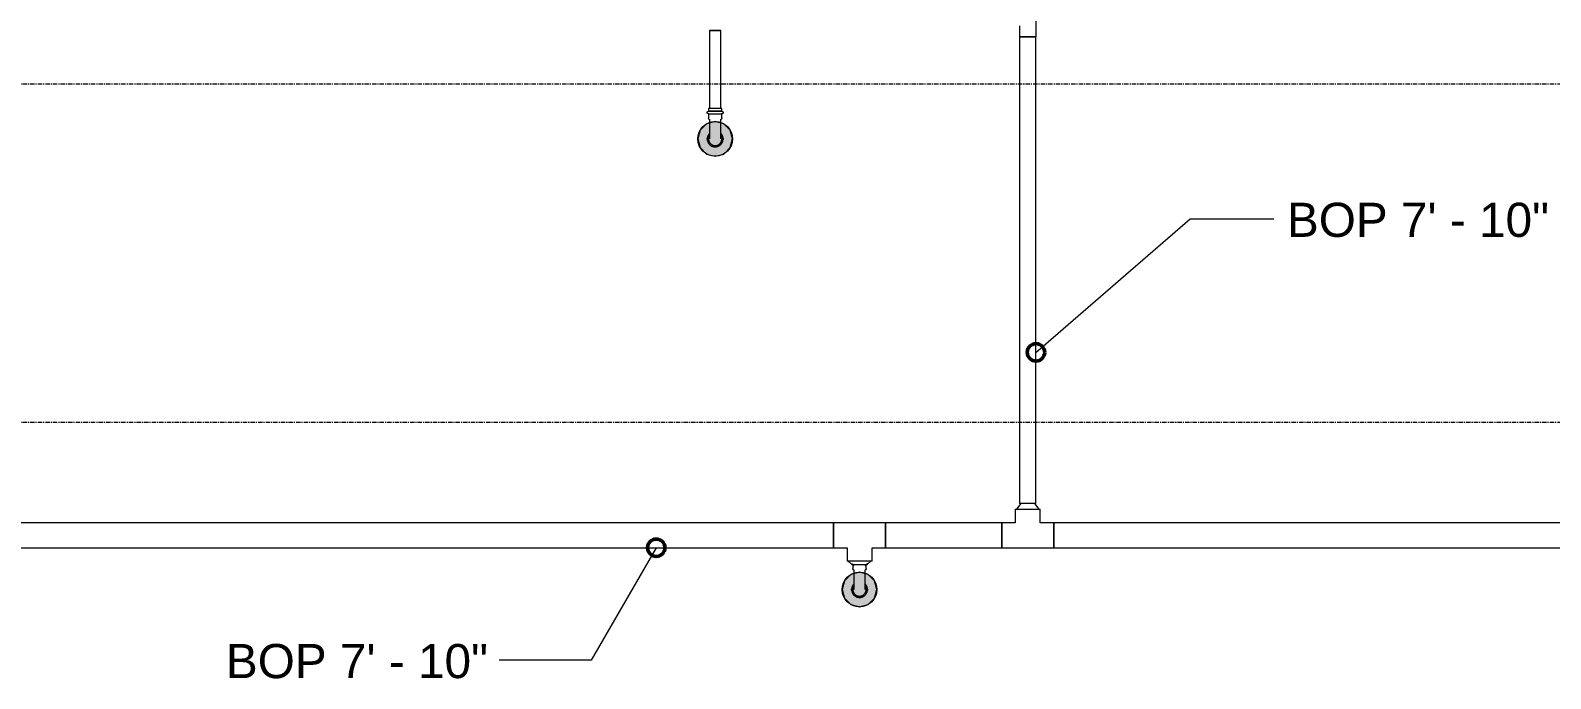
# Model space of a CAD drawing. Header units: inches. Extents: x -3679 to 241, y -496 to 1784.
# Drawn here: x -1187.5 to -1012.4, y 309.5 to 384.1 of the extents above; entities that cross this region are included whole.
import ezdxf

# ---------------------------------------------------------------- set-up
doc = ezdxf.new("R2010")
doc.units = ezdxf.units.IN
doc.header["$MEASUREMENT"] = 0
doc.linetypes.add('Grid Line', pattern=[0.875, 0.5, -0.125, 0.125, -0.125])
for name, color, linetype, lineweight in [('A-ANNO-NOTE', 250, 'Continuous', 9), ('G-ANNO-DIMS', 251, 'Continuous', 9), ('P-PIPE', 1, 'Continuous', 9), ('P-PIPE-CNTR', 1, 'Continuous', 9), ('S-GRID', 8, 'Continuous', 9)]:
    doc.layers.add(name, color=color, linetype=linetype, lineweight=lineweight)
doc.styles.add('Arial', font='arial.ttf', dxfattribs={"height": 3.934132})

# ---------------------------------------------------------------- blocks, each defined once
blk = doc.blocks.new('Victaulic-VicPress316-Elbow 90-45deg Style P568_P571 - Standard-V7-SECOND LEVEL')
at = {"layer": 'P-PIPE'}
for p, q in [((-932.77, 322.6), (-932.77, 322.18)), ((-931.23, 322.92), (-931.22, 322.92)), ((-931.23, 322.18), (-931.23, 322.6)), ((-932.66, 322.03), (-932.66, 321.14)), ((-931.34, 321.14), (-931.34, 322.03))]:
    blk.add_line(p, q, dxfattribs=at)
at = {"layer": 'P-PIPE', "flags": 128}
for points in [[(-932.77, 322.63), (-932.77, 322.63), (-932.78, 322.63), (-932.78, 322.63), (-932.79, 322.64), (-932.8, 322.64), (-932.8, 322.64), (-932.81, 322.64), (-932.81, 322.64), (-932.82, 322.64), (-932.82, 322.64), (-932.83, 322.65), (-932.83, 322.65), (-932.84, 322.65), (-932.84, 322.66), (-932.85, 322.66), (-932.85, 322.66), (-932.86, 322.67), (-932.86, 322.67), (-932.87, 322.67), (-932.87, 322.68), (-932.87, 322.68), (-932.88, 322.69), (-932.88, 322.69), (-932.89, 322.7), (-932.89, 322.7), (-932.89, 322.71), (-932.89, 322.71), (-932.9, 322.72), (-932.9, 322.72), (-932.9, 322.73)], [(-932.78, 322.92), (-932.78, 322.92), (-932.77, 322.92)], [(-932.76, 322.92), (-932.76, 322.92), (-932.77, 322.92), (-932.77, 322.92), (-932.77, 322.92)], [(-932.77, 322.92), (-932.77, 322.92), (-932.76, 322.92), (-932.76, 322.92)], [(-932.75, 322.63), (-932.76, 322.63), (-932.76, 322.63), (-932.76, 322.63), (-932.77, 322.63), (-932.77, 322.63), (-932.77, 322.63)], [(-932.77, 322.63), (-932.77, 322.63), (-932.76, 322.63), (-932.76, 322.63), (-932.76, 322.63), (-932.75, 322.63), (-932.74, 322.63), (-932.74, 322.63), (-932.73, 322.63), (-932.72, 322.63), (-932.71, 322.63), (-932.69, 322.63), (-932.68, 322.63), (-932.67, 322.63), (-932.65, 322.63), (-932.63, 322.63), (-932.61, 322.63), (-932.6, 322.63), (-932.58, 322.63), (-932.56, 322.63), (-932.53, 322.63), (-932.51, 322.63), (-932.49, 322.63), (-932.46, 322.63), (-932.44, 322.63), (-932.41, 322.63), (-932.39, 322.63), (-932.36, 322.63), (-932.33, 322.63), (-932.31, 322.63), (-932.28, 322.63), (-932.25, 322.63), (-932.22, 322.63), (-932.19, 322.63), (-932.16, 322.63), (-932.13, 322.63), (-932.1, 322.63), (-932.07, 322.63), (-932.04, 322.63), (-932.02, 322.63)], [(-932.66, 321.96), (-932.67, 321.97), (-932.67, 321.98), (-932.68, 321.98), (-932.69, 321.99), (-932.7, 322), (-932.7, 322.01), (-932.71, 322.02), (-932.72, 322.03), (-932.72, 322.04), (-932.73, 322.04), (-932.73, 322.05), (-932.74, 322.06), (-932.74, 322.07), (-932.75, 322.08), (-932.75, 322.09), (-932.76, 322.1), (-932.76, 322.12), (-932.76, 322.13), (-932.76, 322.14), (-932.76, 322.15), (-932.77, 322.16), (-932.77, 322.17), (-932.77, 322.18), (-932.77, 322.18)], [(-931.97, 322.63), (-931.94, 322.63), (-931.91, 322.63), (-931.88, 322.63), (-931.85, 322.63), (-931.82, 322.63), (-931.79, 322.63), (-931.76, 322.63), (-931.73, 322.63), (-931.7, 322.63), (-931.67, 322.63), (-931.65, 322.63), (-931.62, 322.63), (-931.59, 322.63), (-931.57, 322.63), (-931.54, 322.63), (-931.52, 322.63), (-931.49, 322.63), (-931.47, 322.63), (-931.45, 322.63), (-931.43, 322.63), (-931.41, 322.63), (-931.39, 322.63), (-931.37, 322.63), (-931.36, 322.63), (-931.34, 322.63), (-931.32, 322.63), (-931.31, 322.63), (-931.3, 322.63), (-931.29, 322.63), (-931.28, 322.63), (-931.27, 322.63), (-931.26, 322.63), (-931.25, 322.63), (-931.24, 322.63), (-931.24, 322.63), (-931.24, 322.63), (-931.23, 322.63), (-931.23, 322.63), (-931.23, 322.63)], [(-931.23, 322.18), (-931.23, 322.17), (-931.23, 322.16), (-931.24, 322.15), (-931.24, 322.14), (-931.24, 322.13), (-931.24, 322.12), (-931.24, 322.11), (-931.25, 322.1), (-931.25, 322.09), (-931.26, 322.08), (-931.26, 322.07), (-931.26, 322.06), (-931.27, 322.05), (-931.28, 322.04), (-931.28, 322.03), (-931.29, 322.02), (-931.29, 322.01), (-931.3, 322), (-931.31, 321.99), (-931.32, 321.99), (-931.32, 321.98), (-931.33, 321.97), (-931.34, 321.97), (-931.34, 321.96)], [(-931.23, 322.63), (-931.23, 322.63), (-931.24, 322.63), (-931.24, 322.63), (-931.24, 322.63), (-931.25, 322.63)], [(-931.24, 322.92), (-931.24, 322.92), (-931.23, 322.92), (-931.23, 322.92), (-931.23, 322.92)], [(-931.23, 322.92), (-931.23, 322.92), (-931.24, 322.92), (-931.24, 322.92), (-931.24, 322.92)], [(-931.1, 322.72), (-931.1, 322.72), (-931.1, 322.71), (-931.11, 322.71), (-931.11, 322.7), (-931.11, 322.7), (-931.12, 322.69), (-931.12, 322.69), (-931.12, 322.68), (-931.13, 322.68), (-931.13, 322.68), (-931.14, 322.67), (-931.14, 322.67), (-931.14, 322.66), (-931.15, 322.66), (-931.15, 322.66), (-931.16, 322.65), (-931.16, 322.65), (-931.17, 322.65), (-931.17, 322.65), (-931.18, 322.64), (-931.18, 322.64), (-931.19, 322.64), (-931.2, 322.64), (-931.2, 322.64), (-931.21, 322.64), (-931.21, 322.63), (-931.22, 322.63), (-931.22, 322.63), (-931.23, 322.63), (-931.23, 322.63)], [(-932.66, 320.37), (-932.68, 320.35), (-932.7, 320.32), (-932.73, 320.3), (-932.75, 320.27), (-932.77, 320.24), (-932.79, 320.2), (-932.8, 320.17), (-932.82, 320.14), (-932.84, 320.11), (-932.85, 320.07), (-932.86, 320.04), (-932.87, 320), (-932.88, 319.97), (-932.89, 319.93), (-932.9, 319.9), (-932.9, 319.86), (-932.91, 319.83), (-932.91, 319.79), (-932.91, 319.75), (-932.91, 319.72), (-932.91, 319.68), (-932.91, 319.64), (-932.9, 319.61), (-932.9, 319.57), (-932.89, 319.54), (-932.88, 319.5), (-932.87, 319.47), (-932.86, 319.43), (-932.84, 319.4), (-932.83, 319.36), (-932.81, 319.33), (-932.8, 319.3), (-932.78, 319.27), (-932.76, 319.24), (-932.74, 319.21), (-932.72, 319.18), (-932.69, 319.15), (-932.67, 319.12), (-932.64, 319.1), (-932.62, 319.07), (-932.59, 319.05), (-932.56, 319.02), (-932.53, 319), (-932.5, 318.98), (-932.47, 318.96), (-932.44, 318.94), (-932.41, 318.93), (-932.37, 318.91), (-932.34, 318.9), (-932.31, 318.88), (-932.27, 318.87), (-932.24, 318.86), (-932.2, 318.85), (-932.16, 318.85), (-932.13, 318.84), (-932.09, 318.84), (-932.06, 318.83), (-932.02, 318.83), (-932, 318.83)], [(-932.66, 321.14), (-932.66, 321.08), (-932.66, 321.02), (-932.66, 320.97), (-932.66, 320.91), (-932.66, 320.86), (-932.66, 320.8), (-932.66, 320.75), (-932.66, 320.7), (-932.66, 320.65), (-932.66, 320.59), (-932.66, 320.54), (-932.66, 320.49), (-932.66, 320.44), (-932.66, 320.4), (-932.66, 320.35), (-932.66, 320.3), (-932.66, 320.26), (-932.66, 320.22), (-932.66, 320.18), (-932.66, 320.14), (-932.66, 320.1), (-932.66, 320.06), (-932.66, 320.03), (-932.66, 319.99), (-932.66, 319.96), (-932.66, 319.93), (-932.66, 319.91), (-932.66, 319.88), (-932.66, 319.86), (-932.66, 319.84), (-932.66, 319.82), (-932.66, 319.8), (-932.66, 319.79), (-932.66, 319.77), (-932.66, 319.76), (-932.66, 319.75), (-932.66, 319.75), (-932.66, 319.74), (-932.66, 319.74), (-932.66, 319.74)], [(-931.34, 319.74), (-931.34, 319.74), (-931.34, 319.75), (-931.34, 319.75), (-931.34, 319.76), (-931.34, 319.77), (-931.34, 319.78), (-931.34, 319.8), (-931.34, 319.81), (-931.34, 319.83), (-931.34, 319.85), (-931.34, 319.88), (-931.34, 319.9), (-931.34, 319.93), (-931.34, 319.96), (-931.34, 319.99), (-931.34, 320.02), (-931.34, 320.05), (-931.34, 320.09), (-931.34, 320.13), (-931.34, 320.17), (-931.34, 320.21), (-931.34, 320.25), (-931.34, 320.29), (-931.34, 320.34), (-931.34, 320.38), (-931.34, 320.43), (-931.34, 320.48), (-931.34, 320.53), (-931.34, 320.58), (-931.34, 320.63), (-931.34, 320.68), (-931.34, 320.74), (-931.34, 320.79), (-931.34, 320.84), (-931.34, 320.9), (-931.34, 320.95), (-931.34, 321.01), (-931.34, 321.07), (-931.34, 321.12), (-931.34, 321.14)], [(-932.66, 320.13), (-932.68, 320.1), (-932.69, 320.08), (-932.7, 320.05), (-932.71, 320.02), (-932.72, 319.99), (-932.73, 319.96), (-932.74, 319.93), (-932.75, 319.9), (-932.76, 319.87), (-932.76, 319.84), (-932.76, 319.81), (-932.77, 319.78), (-932.77, 319.75), (-932.77, 319.72), (-932.76, 319.69), (-932.76, 319.66), (-932.76, 319.63), (-932.75, 319.6), (-932.75, 319.57), (-932.74, 319.54), (-932.73, 319.51), (-932.72, 319.48), (-932.71, 319.45), (-932.7, 319.42), (-932.68, 319.4), (-932.67, 319.37), (-932.65, 319.34), (-932.64, 319.32), (-932.62, 319.29), (-932.6, 319.27), (-932.58, 319.24), (-932.56, 319.22), (-932.54, 319.2), (-932.52, 319.18), (-932.49, 319.16), (-932.47, 319.14), (-932.45, 319.12), (-932.42, 319.1), (-932.4, 319.09), (-932.37, 319.07), (-932.34, 319.06), (-932.31, 319.04), (-932.29, 319.03), (-932.26, 319.02), (-932.23, 319.01), (-932.2, 319), (-932.17, 319), (-932.14, 318.99), (-932.11, 318.98), (-932.08, 318.98), (-932.05, 318.98), (-932.02, 318.98), (-932, 318.98)], [(-932, 318.83), (-931.96, 318.83), (-931.93, 318.83), (-931.89, 318.84), (-931.85, 318.84), (-931.82, 318.85), (-931.78, 318.86), (-931.75, 318.87), (-931.71, 318.88), (-931.68, 318.89), (-931.64, 318.9), (-931.61, 318.92), (-931.58, 318.93), (-931.55, 318.95), (-931.52, 318.97), (-931.49, 318.99), (-931.46, 319.01), (-931.43, 319.03), (-931.4, 319.06), (-931.37, 319.08), (-931.35, 319.11), (-931.32, 319.13), (-931.3, 319.16), (-931.27, 319.19), (-931.25, 319.22), (-931.23, 319.25), (-931.21, 319.28), (-931.2, 319.31), (-931.18, 319.35), (-931.16, 319.38), (-931.15, 319.41), (-931.14, 319.45), (-931.13, 319.48), (-931.12, 319.52), (-931.11, 319.55), (-931.1, 319.59), (-931.1, 319.62), (-931.09, 319.66), (-931.09, 319.7), (-931.09, 319.73), (-931.09, 319.77), (-931.09, 319.81), (-931.09, 319.84), (-931.1, 319.88), (-931.1, 319.91), (-931.11, 319.95), (-931.12, 319.99), (-931.13, 320.02), (-931.14, 320.05), (-931.16, 320.09), (-931.17, 320.12), (-931.19, 320.16), (-931.2, 320.19), (-931.22, 320.22), (-931.24, 320.25), (-931.26, 320.28), (-931.28, 320.31), (-931.31, 320.34), (-931.33, 320.36)], [(-932, 318.98), (-931.97, 318.98), (-931.94, 318.98), (-931.91, 318.98), (-931.88, 318.99), (-931.85, 318.99), (-931.82, 319), (-931.79, 319.01), (-931.76, 319.02), (-931.73, 319.03), (-931.7, 319.04), (-931.67, 319.05), (-931.65, 319.06), (-931.62, 319.08), (-931.59, 319.09), (-931.57, 319.11), (-931.54, 319.13), (-931.52, 319.15), (-931.49, 319.17), (-931.47, 319.19), (-931.45, 319.21), (-931.43, 319.23), (-931.41, 319.25), (-931.39, 319.28), (-931.37, 319.3), (-931.36, 319.33), (-931.34, 319.35), (-931.32, 319.38), (-931.31, 319.41), (-931.3, 319.44), (-931.29, 319.47), (-931.28, 319.49), (-931.27, 319.52), (-931.26, 319.55), (-931.25, 319.58), (-931.24, 319.61), (-931.24, 319.64), (-931.24, 319.67), (-931.23, 319.7), (-931.23, 319.73), (-931.23, 319.77), (-931.24, 319.8), (-931.24, 319.83), (-931.24, 319.86), (-931.25, 319.89), (-931.25, 319.92), (-931.26, 319.95), (-931.27, 319.98), (-931.28, 320.01), (-931.29, 320.03), (-931.3, 320.06), (-931.32, 320.09), (-931.33, 320.12), (-931.34, 320.14)]]:
    blk.add_lwpolyline(points, dxfattribs=at)
blk = doc.blocks.new('Victaulic-VicPress316-Elbow 90-45deg Style P568_P571 - Standard-V2-SECOND LEVEL')
at = {"layer": 'P-PIPE'}
for p, q in [((-3203.81, 730.05), (-3203.81, 729.6)), ((-3203.7, 731.1), (-3203.7, 730.2)), ((-3202.39, 730.21), (-3202.39, 731.1)), ((-3202.28, 729.6), (-3202.28, 730.05)), ((-3203.05, 729.6), (-3203.81, 729.6)), ((-3203.81, 729.31), (-3203.81, 728.97)), ((-3203.05, 729.31), (-3203.81, 729.31)), ((-3203.81, 728.97), (-3203.05, 728.97)), ((-3202.28, 729.6), (-3203.05, 729.6)), ((-3202.28, 729.31), (-3203.05, 729.31)), ((-3203.05, 728.97), (-3202.28, 728.97)), ((-3202.28, 728.97), (-3202.28, 729.31))]:
    blk.add_line(p, q, dxfattribs=at)
at = {"layer": 'P-PIPE', "flags": 128}
for points in [[(-3203.05, 733.4), (-3203.08, 733.4), (-3203.12, 733.4), (-3203.16, 733.4), (-3203.19, 733.39), (-3203.23, 733.38), (-3203.26, 733.38), (-3203.3, 733.37), (-3203.33, 733.36), (-3203.37, 733.34), (-3203.4, 733.33), (-3203.43, 733.32), (-3203.47, 733.3), (-3203.5, 733.28), (-3203.53, 733.26), (-3203.56, 733.24), (-3203.59, 733.22), (-3203.62, 733.2), (-3203.65, 733.18), (-3203.67, 733.15), (-3203.7, 733.13), (-3203.73, 733.1), (-3203.75, 733.07), (-3203.77, 733.04), (-3203.79, 733.01), (-3203.81, 732.98), (-3203.83, 732.95), (-3203.85, 732.92), (-3203.87, 732.89), (-3203.88, 732.85), (-3203.9, 732.82), (-3203.91, 732.79), (-3203.92, 732.75), (-3203.93, 732.72), (-3203.94, 732.68), (-3203.94, 732.65), (-3203.95, 732.61), (-3203.95, 732.57), (-3203.96, 732.54), (-3203.96, 732.5), (-3203.96, 732.46), (-3203.96, 732.43), (-3203.95, 732.39), (-3203.95, 732.35), (-3203.94, 732.32), (-3203.93, 732.28), (-3203.93, 732.25), (-3203.91, 732.21), (-3203.9, 732.18), (-3203.89, 732.14), (-3203.88, 732.11), (-3203.86, 732.08), (-3203.84, 732.05), (-3203.82, 732.01), (-3203.8, 731.98), (-3203.78, 731.95), (-3203.76, 731.92), (-3203.74, 731.9), (-3203.71, 731.87)], [(-3203.05, 733.26), (-3203.08, 733.26), (-3203.11, 733.25), (-3203.14, 733.25), (-3203.17, 733.25), (-3203.2, 733.24), (-3203.23, 733.23), (-3203.26, 733.23), (-3203.29, 733.22), (-3203.32, 733.21), (-3203.34, 733.2), (-3203.37, 733.18), (-3203.4, 733.17), (-3203.43, 733.16), (-3203.45, 733.14), (-3203.48, 733.12), (-3203.5, 733.1), (-3203.53, 733.09), (-3203.55, 733.07), (-3203.57, 733.05), (-3203.6, 733.02), (-3203.62, 733), (-3203.64, 732.98), (-3203.66, 732.95), (-3203.67, 732.93), (-3203.69, 732.9), (-3203.71, 732.88), (-3203.72, 732.85), (-3203.74, 732.82), (-3203.75, 732.8), (-3203.76, 732.77), (-3203.77, 732.74), (-3203.78, 732.71), (-3203.79, 732.68), (-3203.8, 732.65), (-3203.8, 732.62), (-3203.81, 732.59), (-3203.81, 732.56), (-3203.81, 732.53), (-3203.81, 732.5), (-3203.81, 732.47), (-3203.81, 732.44), (-3203.81, 732.41), (-3203.8, 732.38), (-3203.8, 732.35), (-3203.79, 732.32), (-3203.78, 732.29), (-3203.78, 732.26), (-3203.77, 732.23), (-3203.76, 732.2), (-3203.74, 732.17), (-3203.73, 732.14), (-3203.72, 732.12), (-3203.7, 732.1)], [(-3203.7, 732.49), (-3203.7, 732.49), (-3203.7, 732.49), (-3203.7, 732.48), (-3203.7, 732.47), (-3203.7, 732.46), (-3203.7, 732.45), (-3203.7, 732.44), (-3203.7, 732.42), (-3203.7, 732.4), (-3203.7, 732.38), (-3203.7, 732.36), (-3203.7, 732.33), (-3203.7, 732.31), (-3203.7, 732.28), (-3203.7, 732.25), (-3203.7, 732.21), (-3203.7, 732.18), (-3203.7, 732.14), (-3203.7, 732.11), (-3203.7, 732.07), (-3203.7, 732.03), (-3203.7, 731.98), (-3203.7, 731.94), (-3203.7, 731.9), (-3203.7, 731.85), (-3203.7, 731.8), (-3203.7, 731.75), (-3203.7, 731.7), (-3203.7, 731.65), (-3203.7, 731.6), (-3203.7, 731.55), (-3203.7, 731.5), (-3203.7, 731.44), (-3203.7, 731.39), (-3203.7, 731.33), (-3203.7, 731.28), (-3203.7, 731.22), (-3203.7, 731.17), (-3203.7, 731.11), (-3203.7, 731.1)], [(-3202.39, 731.86), (-3202.37, 731.88), (-3202.34, 731.91), (-3202.32, 731.94), (-3202.3, 731.97), (-3202.28, 732), (-3202.26, 732.03), (-3202.24, 732.06), (-3202.23, 732.09), (-3202.21, 732.13), (-3202.2, 732.16), (-3202.18, 732.19), (-3202.17, 732.23), (-3202.16, 732.26), (-3202.15, 732.3), (-3202.15, 732.33), (-3202.14, 732.37), (-3202.14, 732.41), (-3202.14, 732.44), (-3202.13, 732.48), (-3202.13, 732.52), (-3202.14, 732.55), (-3202.14, 732.59), (-3202.14, 732.63), (-3202.15, 732.66), (-3202.16, 732.7), (-3202.17, 732.73), (-3202.18, 732.77), (-3202.19, 732.8), (-3202.2, 732.84), (-3202.22, 732.87), (-3202.23, 732.9), (-3202.25, 732.93), (-3202.27, 732.97), (-3202.29, 733), (-3202.31, 733.03), (-3202.33, 733.06), (-3202.35, 733.08), (-3202.38, 733.11), (-3202.4, 733.14), (-3202.43, 733.16), (-3202.46, 733.19), (-3202.49, 733.21), (-3202.51, 733.23), (-3202.55, 733.25), (-3202.58, 733.27), (-3202.61, 733.29), (-3202.64, 733.31), (-3202.67, 733.32), (-3202.71, 733.34), (-3202.74, 733.35), (-3202.78, 733.36), (-3202.81, 733.37), (-3202.85, 733.38), (-3202.88, 733.39), (-3202.92, 733.39), (-3202.95, 733.4), (-3202.99, 733.4), (-3203.03, 733.4), (-3203.05, 733.4)], [(-3202.39, 732.1), (-3202.37, 732.13), (-3202.36, 732.16), (-3202.34, 732.18), (-3202.33, 732.21), (-3202.32, 732.24), (-3202.31, 732.27), (-3202.3, 732.3), (-3202.3, 732.33), (-3202.29, 732.36), (-3202.29, 732.39), (-3202.28, 732.42), (-3202.28, 732.45), (-3202.28, 732.48), (-3202.28, 732.51), (-3202.28, 732.54), (-3202.28, 732.57), (-3202.29, 732.6), (-3202.29, 732.63), (-3202.3, 732.66), (-3202.31, 732.69), (-3202.32, 732.72), (-3202.33, 732.75), (-3202.34, 732.78), (-3202.35, 732.81), (-3202.36, 732.84), (-3202.38, 732.86), (-3202.39, 732.89), (-3202.41, 732.92), (-3202.43, 732.94), (-3202.44, 732.97), (-3202.46, 732.99), (-3202.48, 733.01), (-3202.51, 733.03), (-3202.53, 733.06), (-3202.55, 733.08), (-3202.58, 733.09), (-3202.6, 733.11), (-3202.62, 733.13), (-3202.65, 733.15), (-3202.68, 733.16), (-3202.7, 733.18), (-3202.73, 733.19), (-3202.76, 733.2), (-3202.79, 733.21), (-3202.82, 733.22), (-3202.85, 733.23), (-3202.88, 733.24), (-3202.91, 733.24), (-3202.94, 733.25), (-3202.97, 733.25), (-3203, 733.26), (-3203.03, 733.26), (-3203.05, 733.26)], [(-3202.39, 731.1), (-3202.39, 731.15), (-3202.39, 731.21), (-3202.39, 731.26), (-3202.39, 731.32), (-3202.39, 731.37), (-3202.39, 731.43), (-3202.39, 731.48), (-3202.39, 731.54), (-3202.39, 731.59), (-3202.39, 731.64), (-3202.39, 731.69), (-3202.39, 731.74), (-3202.39, 731.79), (-3202.39, 731.84), (-3202.39, 731.88), (-3202.39, 731.93), (-3202.39, 731.97), (-3202.39, 732.02), (-3202.39, 732.06), (-3202.39, 732.1), (-3202.39, 732.13), (-3202.39, 732.17), (-3202.39, 732.21), (-3202.39, 732.24), (-3202.39, 732.27), (-3202.39, 732.3), (-3202.39, 732.33), (-3202.39, 732.35), (-3202.39, 732.37), (-3202.39, 732.4), (-3202.39, 732.41), (-3202.39, 732.43), (-3202.39, 732.45), (-3202.39, 732.46), (-3202.39, 732.47), (-3202.39, 732.48), (-3202.39, 732.48), (-3202.39, 732.49), (-3202.39, 732.49), (-3202.39, 732.49)], [(-3203.81, 730.05), (-3203.81, 730.06), (-3203.81, 730.07), (-3203.81, 730.08), (-3203.81, 730.09), (-3203.81, 730.11), (-3203.8, 730.12), (-3203.8, 730.13), (-3203.8, 730.14), (-3203.8, 730.15), (-3203.79, 730.16), (-3203.79, 730.17), (-3203.78, 730.18), (-3203.78, 730.19), (-3203.77, 730.2), (-3203.76, 730.2), (-3203.76, 730.21), (-3203.75, 730.22), (-3203.74, 730.23), (-3203.74, 730.24), (-3203.73, 730.25), (-3203.72, 730.25), (-3203.71, 730.26), (-3203.71, 730.27), (-3203.7, 730.27)], [(-3202.39, 730.27), (-3202.38, 730.26), (-3202.37, 730.26), (-3202.36, 730.25), (-3202.36, 730.24), (-3202.35, 730.23), (-3202.34, 730.22), (-3202.33, 730.22), (-3202.33, 730.21), (-3202.32, 730.2), (-3202.32, 730.19), (-3202.31, 730.18), (-3202.31, 730.17), (-3202.3, 730.16), (-3202.3, 730.15), (-3202.29, 730.14), (-3202.29, 730.13), (-3202.29, 730.12), (-3202.29, 730.11), (-3202.28, 730.1), (-3202.28, 730.09), (-3202.28, 730.07), (-3202.28, 730.06), (-3202.28, 730.05), (-3202.28, 730.05)], [(-3203.81, 729.31), (-3203.82, 729.31), (-3203.82, 729.31), (-3203.83, 729.31), (-3203.84, 729.31), (-3203.84, 729.31), (-3203.85, 729.31), (-3203.85, 729.31), (-3203.86, 729.32), (-3203.86, 729.32), (-3203.87, 729.32), (-3203.87, 729.32), (-3203.88, 729.32), (-3203.88, 729.33), (-3203.89, 729.33), (-3203.89, 729.33), (-3203.9, 729.34), (-3203.9, 729.34), (-3203.91, 729.34), (-3203.91, 729.35), (-3203.92, 729.35), (-3203.92, 729.36), (-3203.92, 729.36), (-3203.93, 729.37), (-3203.93, 729.37), (-3203.93, 729.38), (-3203.94, 729.38), (-3203.94, 729.39), (-3203.94, 729.39), (-3203.95, 729.4), (-3203.95, 729.4), (-3203.95, 729.41), (-3203.95, 729.41), (-3203.95, 729.42), (-3203.95, 729.42), (-3203.96, 729.43), (-3203.96, 729.44), (-3203.96, 729.44), (-3203.96, 729.45), (-3203.96, 729.45), (-3203.96, 729.46), (-3203.96, 729.46), (-3203.96, 729.47), (-3203.96, 729.48), (-3203.96, 729.48), (-3203.95, 729.49), (-3203.95, 729.49), (-3203.95, 729.5), (-3203.95, 729.5), (-3203.95, 729.51), (-3203.94, 729.51), (-3203.94, 729.52), (-3203.94, 729.52), (-3203.94, 729.53), (-3203.93, 729.53), (-3203.93, 729.54), (-3203.93, 729.54), (-3203.92, 729.55), (-3203.92, 729.55), (-3203.92, 729.56), (-3203.91, 729.56), (-3203.91, 729.57), (-3203.9, 729.57), (-3203.9, 729.57), (-3203.89, 729.58), (-3203.89, 729.58), (-3203.88, 729.58), (-3203.88, 729.58), (-3203.87, 729.59), (-3203.87, 729.59), (-3203.86, 729.59), (-3203.86, 729.59), (-3203.85, 729.59), (-3203.84, 729.6), (-3203.84, 729.6), (-3203.83, 729.6), (-3203.83, 729.6), (-3203.82, 729.6), (-3203.82, 729.6), (-3203.81, 729.6)], [(-3203.05, 729.6), (-3203.08, 729.6), (-3203.11, 729.6), (-3203.14, 729.6), (-3203.17, 729.6), (-3203.2, 729.6), (-3203.23, 729.6), (-3203.26, 729.6), (-3203.29, 729.6), (-3203.32, 729.6), (-3203.34, 729.6), (-3203.37, 729.6), (-3203.4, 729.6), (-3203.43, 729.6), (-3203.45, 729.6), (-3203.48, 729.6), (-3203.5, 729.6), (-3203.53, 729.6), (-3203.55, 729.6), (-3203.57, 729.6), (-3203.6, 729.6), (-3203.62, 729.6), (-3203.64, 729.6), (-3203.66, 729.6), (-3203.67, 729.6), (-3203.69, 729.6), (-3203.71, 729.6), (-3203.72, 729.6), (-3203.74, 729.6), (-3203.75, 729.6), (-3203.76, 729.6), (-3203.77, 729.6), (-3203.78, 729.6), (-3203.79, 729.6), (-3203.8, 729.6), (-3203.8, 729.6), (-3203.81, 729.6), (-3203.81, 729.6), (-3203.81, 729.6), (-3203.81, 729.6), (-3203.81, 729.6)], [(-3203.81, 729.6), (-3203.81, 729.6), (-3203.81, 729.6), (-3203.81, 729.6), (-3203.8, 729.6), (-3203.8, 729.6), (-3203.79, 729.6), (-3203.78, 729.6), (-3203.77, 729.6)], [(-3203.77, 729.31), (-3203.78, 729.31), (-3203.79, 729.31), (-3203.8, 729.31), (-3203.8, 729.31), (-3203.81, 729.31), (-3203.81, 729.31), (-3203.81, 729.31), (-3203.81, 729.31), (-3203.81, 729.31)], [(-3203.81, 729.31), (-3203.81, 729.31), (-3203.81, 729.31), (-3203.81, 729.31), (-3203.8, 729.31), (-3203.8, 729.31), (-3203.79, 729.31), (-3203.78, 729.31), (-3203.77, 729.31), (-3203.76, 729.31), (-3203.75, 729.31), (-3203.74, 729.31), (-3203.73, 729.31), (-3203.71, 729.31), (-3203.7, 729.31), (-3203.68, 729.31), (-3203.66, 729.31), (-3203.64, 729.31), (-3203.62, 729.31), (-3203.6, 729.31), (-3203.58, 729.31), (-3203.56, 729.31), (-3203.53, 729.31), (-3203.51, 729.31), (-3203.49, 729.31), (-3203.46, 729.31), (-3203.43, 729.31), (-3203.41, 729.31), (-3203.38, 729.31), (-3203.35, 729.31), (-3203.32, 729.31), (-3203.29, 729.31), (-3203.27, 729.31), (-3203.24, 729.31), (-3203.21, 729.31), (-3203.18, 729.31), (-3203.15, 729.31), (-3203.12, 729.31), (-3203.08, 729.31), (-3203.05, 729.31), (-3203.05, 729.31)], [(-3202.28, 729.6), (-3202.28, 729.6), (-3202.28, 729.6), (-3202.29, 729.6), (-3202.29, 729.6), (-3202.29, 729.6), (-3202.3, 729.6), (-3202.31, 729.6), (-3202.32, 729.6), (-3202.33, 729.6), (-3202.34, 729.6), (-3202.35, 729.6), (-3202.37, 729.6), (-3202.38, 729.6), (-3202.4, 729.6), (-3202.41, 729.6), (-3202.43, 729.6), (-3202.45, 729.6), (-3202.47, 729.6), (-3202.49, 729.6), (-3202.51, 729.6), (-3202.53, 729.6), (-3202.56, 729.6), (-3202.58, 729.6), (-3202.61, 729.6), (-3202.63, 729.6), (-3202.66, 729.6), (-3202.68, 729.6), (-3202.71, 729.6), (-3202.74, 729.6), (-3202.77, 729.6), (-3202.8, 729.6), (-3202.83, 729.6), (-3202.86, 729.6), (-3202.89, 729.6), (-3202.92, 729.6), (-3202.95, 729.6), (-3202.98, 729.6), (-3203.01, 729.6), (-3203.04, 729.6), (-3203.05, 729.6)], [(-3203.05, 729.31), (-3203.02, 729.31), (-3202.98, 729.31), (-3202.95, 729.31), (-3202.92, 729.31), (-3202.89, 729.31), (-3202.86, 729.31), (-3202.83, 729.31), (-3202.8, 729.31), (-3202.78, 729.31), (-3202.75, 729.31), (-3202.72, 729.31), (-3202.69, 729.31), (-3202.67, 729.31), (-3202.64, 729.31), (-3202.61, 729.31), (-3202.59, 729.31), (-3202.56, 729.31), (-3202.54, 729.31), (-3202.52, 729.31), (-3202.5, 729.31), (-3202.48, 729.31), (-3202.46, 729.31), (-3202.44, 729.31), (-3202.42, 729.31), (-3202.4, 729.31), (-3202.39, 729.31), (-3202.37, 729.31), (-3202.36, 729.31), (-3202.34, 729.31), (-3202.33, 729.31), (-3202.32, 729.31), (-3202.31, 729.31), (-3202.3, 729.31), (-3202.3, 729.31), (-3202.29, 729.31), (-3202.29, 729.31), (-3202.28, 729.31), (-3202.28, 729.31), (-3202.28, 729.31), (-3202.28, 729.31)], [(-3202.32, 729.6), (-3202.31, 729.6), (-3202.3, 729.6), (-3202.3, 729.6), (-3202.29, 729.6), (-3202.29, 729.6), (-3202.28, 729.6), (-3202.28, 729.6), (-3202.28, 729.6), (-3202.28, 729.6)], [(-3202.28, 729.31), (-3202.28, 729.31), (-3202.28, 729.31), (-3202.29, 729.31), (-3202.29, 729.31), (-3202.29, 729.31), (-3202.3, 729.31), (-3202.31, 729.31), (-3202.32, 729.31)], [(-3202.28, 729.6), (-3202.27, 729.6), (-3202.27, 729.6), (-3202.26, 729.6), (-3202.26, 729.6), (-3202.25, 729.6), (-3202.24, 729.6), (-3202.24, 729.59), (-3202.23, 729.59), (-3202.23, 729.59), (-3202.22, 729.59), (-3202.22, 729.59), (-3202.21, 729.58), (-3202.21, 729.58), (-3202.2, 729.58), (-3202.2, 729.57), (-3202.19, 729.57), (-3202.19, 729.57), (-3202.18, 729.56), (-3202.18, 729.56), (-3202.18, 729.56), (-3202.17, 729.55), (-3202.17, 729.55), (-3202.16, 729.54), (-3202.16, 729.54), (-3202.16, 729.53), (-3202.15, 729.53), (-3202.15, 729.52), (-3202.15, 729.52), (-3202.15, 729.51), (-3202.14, 729.51), (-3202.14, 729.5), (-3202.14, 729.5), (-3202.14, 729.49), (-3202.14, 729.48), (-3202.14, 729.48), (-3202.14, 729.47), (-3202.13, 729.47), (-3202.13, 729.46), (-3202.13, 729.46), (-3202.13, 729.45), (-3202.13, 729.44), (-3202.13, 729.44), (-3202.14, 729.43), (-3202.14, 729.43), (-3202.14, 729.42), (-3202.14, 729.42), (-3202.14, 729.41), (-3202.14, 729.4), (-3202.14, 729.4), (-3202.15, 729.39), (-3202.15, 729.39), (-3202.15, 729.38), (-3202.16, 729.38), (-3202.16, 729.37), (-3202.16, 729.37), (-3202.17, 729.36), (-3202.17, 729.36), (-3202.17, 729.35), (-3202.18, 729.35), (-3202.18, 729.35), (-3202.19, 729.34), (-3202.19, 729.34), (-3202.19, 729.34), (-3202.2, 729.33), (-3202.2, 729.33), (-3202.21, 729.33), (-3202.21, 729.32), (-3202.22, 729.32), (-3202.23, 729.32), (-3202.23, 729.32), (-3202.24, 729.32), (-3202.24, 729.31), (-3202.25, 729.31), (-3202.25, 729.31), (-3202.26, 729.31), (-3202.26, 729.31), (-3202.27, 729.31), (-3202.28, 729.31), (-3202.28, 729.31)]]:
    blk.add_lwpolyline(points, dxfattribs=at)

msp = doc.modelspace()

# ---------------------------------------------------------------- hatches: boundary and pattern name
at = {"layer": 'A-ANNO-NOTE'}
h = msp.add_hatch(color=256, dxfattribs=at)
edge = h.paths.add_edge_path(flags=0)
edge.add_arc((-1108.62, 371.64), 2, 0, 360)
for points in [[(-1108.62, 369.64), (-1107.62, 369.9), (-1106.89, 370.64), (-1106.62, 371.64), (-1106.89, 372.64), (-1107.62, 373.37), (-1108.62, 373.64), (-1109.62, 373.37), (-1110.36, 372.64), (-1110.62, 371.64), (-1110.36, 370.64), (-1109.62, 369.9)], [(-1092, 317.74), (-1091, 318.01), (-1090.27, 318.74), (-1090, 319.74), (-1090.27, 320.74), (-1091, 321.47), (-1092, 321.74), (-1093, 321.47), (-1093.73, 320.74), (-1094, 319.74), (-1093.73, 318.74), (-1093, 318.01)]]:
    msp.add_hatch(color=256, dxfattribs=at).paths.add_polyline_path(points, flags=0)
h = msp.add_hatch(color=256, dxfattribs=at)
edge = h.paths.add_edge_path(flags=0)
edge.add_arc((-1092, 319.74), 2, 0, 360)

# ---------------------------------------------------------------- linework, layer by layer
for p, q in [((-1109.62, 373.37), (-1110.36, 372.64)), ((-1108.62, 373.64), (-1109.62, 373.37)), ((-1107.62, 373.37), (-1108.62, 373.64)), ((-1106.89, 372.64), (-1107.62, 373.37)), ((-1110.36, 372.64), (-1110.62, 371.64)), ((-1110.62, 371.64), (-1110.36, 370.64)), ((-1106.62, 371.64), (-1106.89, 372.64)), ((-1106.89, 370.64), (-1106.62, 371.64)), ((-1110.36, 370.64), (-1109.62, 369.9)), ((-1109.62, 369.9), (-1108.62, 369.64)), ((-1108.62, 369.64), (-1107.62, 369.9)), ((-1107.62, 369.9), (-1106.89, 370.64)), ((-1093.73, 320.74), (-1094, 319.74)), ((-1093, 321.47), (-1093.73, 320.74)), ((-1092, 321.74), (-1093, 321.47)), ((-1091, 321.47), (-1092, 321.74)), ((-1090.27, 320.74), (-1091, 321.47)), ((-1090, 319.74), (-1090.27, 320.74)), ((-1094, 319.74), (-1093.73, 318.74)), ((-1093.73, 318.74), (-1093, 318.01)), ((-1091, 318.01), (-1090.27, 318.74)), ((-1090.27, 318.74), (-1090, 319.74)), ((-1093, 318.01), (-1092, 317.74)), ((-1092, 317.74), (-1091, 318.01))]:
    msp.add_line(p, q, dxfattribs=at)
for centre in [(-1108.62, 371.64), (-1092, 319.74)]:
    msp.add_circle(centre, 2, dxfattribs=at)
at = {"layer": 'G-ANNO-DIMS'}
for p, q in [((-1071.68, 347.06), (-1053.94, 362.42)), ((-1053.94, 362.42), (-1044.28, 362.42)), ((-1115.41, 324.56), (-1122.89, 311.6)), ((-1122.89, 311.6), (-1133.51, 311.6))]:
    msp.add_line(p, q, dxfattribs=at)
at = {"layer": 'G-ANNO-DIMS', "lineweight": 50}
for centre in [(-1071.68, 347.06), (-1115.41, 324.56)]:
    msp.add_circle(centre, 1, dxfattribs=at)
at = {"layer": 'P-PIPE'}
for p, q in [((-1071.67, 383.39), (-1071.67, 387.88)), ((-1109.28, 384.14), (-1109.28, 375.16)), ((-1109.28, 384.14), (-1107.97, 384.14)), ((-1109.26, 384.14), (-1109.28, 384.14)), ((-1109.19, 384.14), (-1109.26, 384.14)), ((-1109.09, 384.14), (-1109.19, 384.14)), ((-1108.95, 384.14), (-1109.09, 384.14)), ((-1108.8, 384.14), (-1108.95, 384.14)), ((-1108.45, 384.14), (-1108.8, 384.14)), ((-1108.3, 384.14), (-1108.45, 384.14)), ((-1108.16, 384.14), (-1108.3, 384.14)), ((-1108.06, 384.14), (-1108.16, 384.14)), ((-1107.99, 384.14), (-1108.06, 384.14)), ((-1107.97, 384.14), (-1107.99, 384.14)), ((-1107.97, 375.16), (-1107.97, 384.14)), ((-1073.58, 384.68), (-1073.58, 383.39)), ((-1071.67, 383.39), (-1073.58, 383.39)), ((-1073.58, 383.39), (-1073.58, 329.65)), ((-1073.45, 383.39), (-1073.3, 383.39)), ((-1073.3, 383.39), (-1073.1, 383.39)), ((-1073.1, 383.39), (-1072.87, 383.39)), ((-1072.87, 383.39), (-1072.38, 383.39)), ((-1072.38, 383.39), (-1072.15, 383.39)), ((-1072.15, 383.39), (-1071.95, 383.39)), ((-1071.95, 383.39), (-1071.8, 383.39)), ((-1071.68, 329.65), (-1071.68, 383.39)), ((-1073.44, 329.65), (-1073.94, 328.99)), ((-1071.68, 329.65), (-1073.58, 329.65)), ((-1071.31, 328.99), (-1071.81, 329.65)), ((-1094.99, 327.44), (-1233.01, 327.44)), ((-1089.01, 327.44), (-1094.99, 327.44)), ((-1094.99, 327.44), (-1094.99, 325.28)), ((-1094.99, 327.25), (-1094.99, 327.39)), ((-1075.62, 327.44), (-1089.01, 327.44)), ((-1089.01, 325.28), (-1089.01, 327.44)), ((-1089.01, 327.39), (-1089.01, 327.25)), ((-1075.62, 327.44), (-1075.62, 326.72)), ((-1074.06, 327.44), (-1075.62, 327.44)), ((-1075.62, 327.25), (-1075.62, 327.39)), ((-1074.06, 328.99), (-1074.06, 327.44)), ((-1074.06, 328.99), (-1071.19, 328.99)), ((-1071.19, 327.44), (-1071.19, 328.99)), ((-1069.63, 327.44), (-1071.19, 327.44)), ((-943.73, 327.44), (-1069.63, 327.44)), ((-1069.63, 326.72), (-1069.63, 327.44)), ((-1069.63, 327.39), (-1069.63, 327.25)), ((-1094.99, 327.02), (-1094.99, 327.24)), ((-1094.99, 326.72), (-1094.99, 327.02)), ((-1094.99, 326.37), (-1094.99, 326.72)), ((-1094.99, 325.63), (-1094.99, 326.37)), ((-1094.99, 325.28), (-1094.99, 325.63)), ((-1089.01, 327.24), (-1089.01, 327.02)), ((-1089.01, 327.02), (-1089.01, 326.72)), ((-1089.01, 326.72), (-1089.01, 326.37)), ((-1089.01, 326.37), (-1089.01, 325.63)), ((-1089.01, 325.63), (-1089.01, 325.28)), ((-1075.62, 327.02), (-1075.62, 327.24)), ((-1075.62, 326.72), (-1075.62, 327.02)), ((-1075.62, 326.72), (-1075.62, 324.56)), ((-1075.62, 326.37), (-1075.62, 326.72)), ((-1075.62, 325.63), (-1075.62, 326.37)), ((-1075.62, 325.28), (-1075.62, 325.63)), ((-1069.63, 327.24), (-1069.63, 327.02)), ((-1069.63, 327.02), (-1069.63, 326.72)), ((-1069.63, 326.72), (-1069.63, 326.37)), ((-1069.63, 324.56), (-1069.63, 326.72)), ((-1069.63, 326.37), (-1069.63, 325.63)), ((-1069.63, 325.63), (-1069.63, 325.28)), ((-1233.01, 324.56), (-1094.99, 324.56)), ((-1094.99, 324.98), (-1094.99, 325.28)), ((-1094.99, 325.28), (-1094.99, 324.56)), ((-1094.99, 324.76), (-1094.99, 324.98)), ((-1094.99, 324.61), (-1094.99, 324.75)), ((-1094.99, 324.56), (-1093.44, 324.56)), ((-1093.44, 324.56), (-1093.44, 323.01)), ((-1090.56, 324.56), (-1089.01, 324.56)), ((-1090.56, 323.01), (-1090.56, 324.56)), ((-1089.01, 325.28), (-1089.01, 324.98)), ((-1089.01, 324.56), (-1089.01, 325.28)), ((-1089.01, 324.98), (-1089.01, 324.76)), ((-1089.01, 324.75), (-1089.01, 324.61)), ((-1089.01, 324.56), (-1075.62, 324.56)), ((-1075.62, 324.98), (-1075.62, 325.28)), ((-1075.62, 324.76), (-1075.62, 324.98)), ((-1075.62, 324.61), (-1075.62, 324.75)), ((-1075.62, 324.56), (-1069.63, 324.56)), ((-1069.63, 325.28), (-1069.63, 324.98)), ((-1069.63, 324.98), (-1069.63, 324.76)), ((-1069.63, 324.75), (-1069.63, 324.61)), ((-1069.63, 324.56), (-943.73, 324.56)), ((-1090.56, 323.01), (-1093.44, 323.01)), ((-1093.31, 323.01), (-1092.65, 322.43)), ((-1091.35, 322.43), (-1090.69, 323.01))]:
    msp.add_line(p, q, dxfattribs=at)
at = {"layer": 'P-PIPE-CNTR'}
for p, q in [((-1109.62, 371.64), (-1109.36, 371.64)), ((-1107.89, 371.64), (-1107.62, 371.64)), ((-1108.62, 370.64), (-1108.62, 370.9)), ((-1093, 319.74), (-1092.74, 319.74)), ((-1092, 318.74), (-1092, 319.01)), ((-1091.26, 319.74), (-1091, 319.74))]:
    msp.add_line(p, q, dxfattribs=at)
at = {"layer": 'S-GRID', "linetype": 'Grid Line'}
for p, q in [((-3666.39, 378), (228, 378)), ((-3666.39, 339), (226, 339))]:
    msp.add_line(p, q, dxfattribs=at)

# ---------------------------------------------------------------- block references
at = {"layer": 'P-PIPE', "rotation": 180}
msp.add_blockref('Victaulic-VicPress316-Elbow 90-45deg Style P568_P571 - Standard-V2-SECOND LEVEL', (-4311.67, 1104.13), dxfattribs=at)
at = {"layer": 'P-PIPE'}
msp.add_blockref('Victaulic-VicPress316-Elbow 90-45deg Style P568_P571 - Standard-V7-SECOND LEVEL', (-160, 0), dxfattribs=at)

# ---------------------------------------------------------------- texts
at = {"layer": 'G-ANNO-DIMS', "char_height": 3.9341, "width": 35.952, "attachment_point": 1, "line_spacing_factor": 0.938532, "style": 'Arial'}
for insert in [(-1042.78, 364.29), (-1164.97, 313.47)]:
    msp.add_mtext('BOP 7\' - 10"', dxfattribs=dict(at, insert=insert))

doc.saveas('drawing.dxf')
